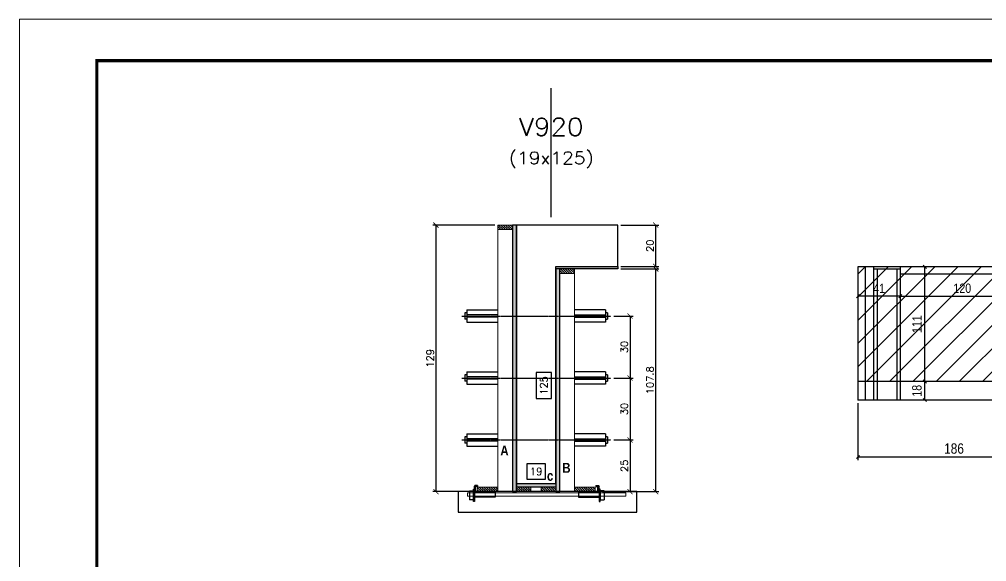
# Model space of a CAD drawing. Extents: x -20960 to -5926, y -2106 to 21915.
# Drawn here: x -9023 to -8088, y 14499 to 15024 of the extents above; entities that cross this region are included whole.
import ezdxf
from ezdxf.enums import TextEntityAlignment as Align

# ---------------------------------------------------------------- set-up
doc = ezdxf.new("R2010")
doc.units = 0
doc.linetypes.add('DASHED', pattern=[0.75, 0.5, -0.25])
doc.linetypes.add('HIDDEN', pattern=[0.375, 0.25, -0.125])
for name, color, linetype in [('barrote', 251, 'Continuous'), ('COTA', 241, 'Continuous'), ('Cota Seção (2x)', 4, 'Continuous'), ('detalhes', 4, 'Continuous'), ('Painéis', 200, 'Continuous'), ('presilha', 1, 'Continuous'), ('Reaproveitamento', 251, 'Continuous'), ('SARR_2.2x7', 40, 'Continuous'), ('SARR_3.5x7', 81, 'Continuous'), ('TENSOR', 3, 'Continuous'), ('Texto de Titulo', 7, 'Continuous'), ('Texto Qtd Sarr', 242, 'Continuous')]:
    doc.layers.add(name, color=color, linetype=linetype)
for name, color, linetype, lineweight in [('CONCRETO', 251, 'Continuous', 25), ('Folhas', 255, 'Continuous', 9), ('Hachura', 251, 'Continuous', 9), ('Madeira', 126, 'Continuous', 18), ('SARRAFO DE PRESSAO', 251, 'DASHED', 9), ('SCO-___-LAJ', 2, 'Continuous', 0), ('Texto Seção', 7, 'Continuous', 15)]:
    doc.layers.add(name, color=color, linetype=linetype, lineweight=lineweight)
doc.styles.add('COTA TECNICA', font='techl___.ttf', dxfattribs={"height": 10})
doc.styles.add('COTA TECNICA-50', font='techl___.ttf', dxfattribs={"height": 9})
doc.styles.add('Romans', font='romans.shx')
doc.styles.add('TECNICA', font='techb___.ttf', dxfattribs={"height": 10})
doc.dimstyles.new('COTA PAINEL-50', dxfattribs={"dimtxt": 9, "dimasz": 3, "dimexe": 3, "dimexo": 3, "dimgap": 3, "dimtad": 1, "dimdec": 1, "dimzin": 12, "dimdsep": 46, "dimtxsty": 'COTA TECNICA-50', "dimblk1": 'OBLIQUE', "dimblk2": 'OBLIQUE', "dimsah": 1, "dimcen": 0.9, "dimclrd": 4, "dimclre": 4, "dimclrt": 240, "dimadec": 1, "dimazin": 3, "dimtfac": 1, "dimtdec": 1, "dimtmove": 0, "dimatfit": 3, "dimfxl": 1, "dimtolj": 1, "dimtzin": 12, "dimarcsym": 0})
doc.dimstyles.new('Cota Seção (2x)', dxfattribs={"dimtxt": 7, "dimasz": 5, "dimexe": 3, "dimexo": 3, "dimgap": 2, "dimtad": 3, "dimdec": 1, "dimlfac": 0.5, "dimzin": 12, "dimdsep": 46, "dimtxsty": 'Romans', "dimblk": 'ARCHTICK', "dimcen": 0, "dimclrd": 4, "dimclre": 4, "dimclrt": 1, "dimadec": 1, "dimazin": 3, "dimtfac": 1, "dimtdec": 1, "dimtmove": 0, "dimatfit": 3, "dimldrblk": 'OBLIQUE', "dimfxl": 1, "dimtolj": 1, "dimtzin": 12, "dimarcsym": 0})
doc.dimstyles.new('Cota Seção interna', dxfattribs={"dimtxt": 7, "dimasz": 6, "dimexe": 0.18, "dimexo": 2, "dimgap": -4, "dimtad": 3, "dimdec": 1, "dimlfac": 0.5, "dimzin": 12, "dimdsep": 46, "dimtxsty": 'Romans', "dimblk": 'ARCHTICK', "dimcen": 0.09, "dimse1": 1, "dimse2": 1, "dimsd1": 1, "dimsd2": 1, "dimclrd": 180, "dimclre": 5, "dimclrt": 1, "dimadec": 0, "dimazin": 3, "dimtfac": 1, "dimtdec": 1, "dimtofl": 0, "dimtmove": 0, "dimatfit": 3, "dimldrblk": 'ARCHTICK', "dimfxl": 1, "dimtolj": 1, "dimtzin": 0, "dimarcsym": 0})
doc.dimstyles.new('PAINEL', dxfattribs={"dimtxt": 10, "dimasz": 3, "dimexe": 3, "dimexo": 3, "dimgap": 3, "dimtad": 1, "dimdec": 1, "dimzin": 12, "dimdsep": 46, "dimtxsty": 'COTA TECNICA', "dimblk1": 'OBLIQUE', "dimblk2": 'OBLIQUE', "dimsah": 1, "dimcen": 0.9, "dimclrd": 4, "dimclre": 4, "dimclrt": 240, "dimadec": 1, "dimazin": 3, "dimtfac": 1, "dimtdec": 1, "dimtmove": 0, "dimatfit": 3, "dimfxl": 1, "dimtolj": 1, "dimtzin": 12, "dimarcsym": 0})

# ---------------------------------------------------------------- blocks, each defined once
blk = doc.blocks.new('9999999999')
at = {"layer": 'Folhas'}
blk.add_lwpolyline([(98138.98, 34190.21), (99623.98, 34190.21), (99623.98, 35240.21), (98138.98, 35240.21)], close=True, dxfattribs=at)
at = {"layer": 'Folhas', "color": 30, "const_width": 3}
blk.add_lwpolyline([(98213.98, 34230.21), (99583.98, 34230.21), (99583.98, 35200.21), (98213.98, 35200.21)], close=True, dxfattribs=at)
blk = doc.blocks.new('_Oblique')
at = {"color": 0, "linetype": 'ByBlock', "lineweight": -2}
blk.add_line((-0.5, -0.5), (0.5, 0.5), dxfattribs=at)
blk = doc.blocks.new('*D797')
at = {"layer": 'COTA', "color": 4, "lineweight": -2, "ltscale": 25, "transparency": 16777216}
for p, q in [((-8212.07, 14652.36), (-8212.07, 14597.26)), ((-8026.07, 14652.36), (-8026.07, 14597.26)), ((-8212.07, 14600.26), (-8026.07, 14600.26))]:
    blk.add_line(p, q, dxfattribs=at)
at = {"layer": 'Defpoints', "color": 0, "ltscale": 25, "transparency": 16777216}
for p in [(-8212.07, 14655.36), (-8026.07, 14655.36), (-8026.07, 14600.26)]:
    blk.add_point(p, dxfattribs=at)
at = {"layer": 'COTA', "color": 4, "lineweight": -2, "ltscale": 25, "transparency": 16777216, "xscale": 3, "yscale": 3, "zscale": 3, "rotation": 180}
blk.add_blockref('_Oblique', (-8212.07, 14600.26), dxfattribs=at)
at = {"layer": 'COTA', "color": 4, "lineweight": -2, "ltscale": 25, "transparency": 16777216, "xscale": 3, "yscale": 3, "zscale": 3}
blk.add_blockref('_Oblique', (-8026.07, 14600.26), dxfattribs=at)
at = {"layer": 'COTA', "color": 240, "ltscale": 25, "transparency": 16777216, "insert": (-8119.07, 14608.38), "char_height": 10, "attachment_point": 5, "style": 'COTA TECNICA'}
blk.add_mtext('\\A1;186', dxfattribs=at)
blk = doc.blocks.new('*D803')
at = {"layer": 'COTA', "color": 4, "lineweight": -2, "transparency": 16777216}
for p, q in [((-8171.07, 14774.36), (-8171.07, 14752.96)), ((-8051.07, 14774.36), (-8051.07, 14752.96)), ((-8171.07, 14755.96), (-8051.07, 14755.96))]:
    blk.add_line(p, q, dxfattribs=at)
at = {"layer": 'Defpoints', "color": 0, "transparency": 16777216}
for p in [(-8171.07, 14777.36), (-8051.07, 14777.36), (-8051.07, 14755.96)]:
    blk.add_point(p, dxfattribs=at)
at = {"layer": 'COTA', "color": 4, "lineweight": -2, "transparency": 16777216, "xscale": 3, "yscale": 3, "zscale": 3, "rotation": 180}
blk.add_blockref('_Oblique', (-8171.07, 14755.96), dxfattribs=at)
at = {"layer": 'COTA', "color": 4, "lineweight": -2, "transparency": 16777216, "xscale": 3, "yscale": 3, "zscale": 3}
blk.add_blockref('_Oblique', (-8051.07, 14755.96), dxfattribs=at)
at = {"layer": 'COTA', "color": 240, "transparency": 16777216, "insert": (-8111.07, 14763.56), "char_height": 9, "attachment_point": 5, "style": 'COTA TECNICA-50'}
blk.add_mtext('\\A1;120', dxfattribs=at)
blk = doc.blocks.new('*D804')
at = {"layer": 'COTA', "color": 4, "lineweight": -2, "transparency": 16777216}
for p, q in [((-8212.07, 14774.36), (-8212.07, 14752.96)), ((-8171.07, 14774.36), (-8171.07, 14752.96)), ((-8171.07, 14755.96), (-8212.07, 14755.96))]:
    blk.add_line(p, q, dxfattribs=at)
at = {"layer": 'Defpoints', "color": 0, "transparency": 16777216}
for p in [(-8212.07, 14777.36), (-8171.07, 14777.36), (-8212.07, 14755.96)]:
    blk.add_point(p, dxfattribs=at)
at = {"layer": 'COTA', "color": 4, "lineweight": -2, "transparency": 16777216, "xscale": 3, "yscale": 3, "zscale": 3, "rotation": 180}
blk.add_blockref('_Oblique', (-8212.07, 14755.96), dxfattribs=at)
at = {"layer": 'COTA', "color": 4, "lineweight": -2, "transparency": 16777216, "xscale": 3, "yscale": 3, "zscale": 3}
blk.add_blockref('_Oblique', (-8171.07, 14755.96), dxfattribs=at)
at = {"layer": 'COTA', "color": 240, "transparency": 16777216, "insert": (-8191.57, 14763.53), "char_height": 9, "attachment_point": 5, "style": 'COTA TECNICA-50'}
blk.add_mtext('\\A1;41', dxfattribs=at)
blk = doc.blocks.new('titulo1')
at = {"layer": 'Defpoints', "color": 252, "linetype": 'HIDDEN', "ltscale": 2}
blk.add_line((0, 0), (0, 125), dxfattribs=at)
at = {"layer": 'Defpoints', "style": 'Romans', "oblique": 15}
blk.add_attdef('FOLHA', text='', height=10, dxfattribs=at).set_placement((0, 15.58), align=Align.MIDDLE_CENTER)
at = {"layer": 'Texto Qtd Sarr', "color": 3, "style": 'Romans', "oblique": 15}
for tag, height, p in [('TITULO', 17, (0, 71.45)), ('SEÇÃO', 12, (0, 41.55))]:
    blk.add_attdef(tag, text='', height=height, dxfattribs=at).set_placement(p, align=Align.MIDDLE_CENTER)
blk = doc.blocks.new('_ArchTick')
at = {"color": 0, "linetype": 'ByBlock', "const_width": 0.15}
blk.add_lwpolyline([(-0.5, -0.5), (0.5, 0.5)], dxfattribs=at)
blk = doc.blocks.new('*D807')
at = {"layer": 'COTA', "color": 4, "lineweight": -2, "transparency": 16777216}
for p, q in [((-8441.46, 14782.36), (-8404.74, 14782.36)), ((-8407.74, 14566.76), (-8407.74, 14782.36)), ((-8459.06, 14566.76), (-8404.74, 14566.76))]:
    blk.add_line(p, q, dxfattribs=at)
at = {"layer": 'Defpoints', "color": 0, "transparency": 16777216}
for p in [(-8444.46, 14782.36), (-8407.74, 14782.36), (-8462.06, 14566.76)]:
    blk.add_point(p, dxfattribs=at)
at = {"layer": 'COTA', "color": 4, "lineweight": -2, "transparency": 16777216, "xscale": 5, "yscale": 5, "zscale": 5}
for p, rotation in [((-8407.74, 14782.36), 90), ((-8407.74, 14566.76), 270)]:
    blk.add_blockref('_ArchTick', p, dxfattribs=dict(at, rotation=rotation))
at = {"layer": 'COTA', "color": 1, "transparency": 16777216, "insert": (-8413.24, 14674.56), "char_height": 7, "attachment_point": 5, "rotation": 90, "style": 'Romans'}
blk.add_mtext('\\A1;107.8', dxfattribs=at)
blk = doc.blocks.new('*D808')
at = {"layer": 'COTA', "color": 4, "lineweight": -2, "transparency": 16777216}
for p, q in [((-8441.46, 14824.76), (-8404.74, 14824.76)), ((-8407.74, 14784.76), (-8407.74, 14824.76)), ((-8441.46, 14784.76), (-8404.74, 14784.76))]:
    blk.add_line(p, q, dxfattribs=at)
at = {"layer": 'Defpoints', "color": 0, "transparency": 16777216}
for p in [(-8444.46, 14824.76), (-8407.74, 14824.76), (-8444.46, 14784.76)]:
    blk.add_point(p, dxfattribs=at)
at = {"layer": 'COTA', "color": 4, "lineweight": -2, "transparency": 16777216, "xscale": 5, "yscale": 5, "zscale": 5}
for p, rotation in [((-8407.74, 14824.76), 90), ((-8407.74, 14784.76), 270)]:
    blk.add_blockref('_ArchTick', p, dxfattribs=dict(at, rotation=rotation))
at = {"layer": 'COTA', "color": 1, "transparency": 16777216, "insert": (-8413.24, 14804.76), "char_height": 7, "attachment_point": 5, "rotation": 90, "style": 'Romans'}
blk.add_mtext('\\A1;20', dxfattribs=at)
blk = doc.blocks.new('*D809')
at = {"layer": 'Cota Seção (2x)', "color": 180, "lineweight": -2, "transparency": 16777216}
for p, q in [((-8508.46, 14681.98), (-8523.46, 14681.98)), ((-8523.46, 14681.98), (-8523.46, 14656.98)), ((-8508.46, 14656.98), (-8508.46, 14681.98)), ((-8523.46, 14656.98), (-8508.46, 14656.98))]:
    blk.add_line(p, q, dxfattribs=at)
at = {"layer": 'Defpoints', "color": 0, "transparency": 16777216}
for p in [(-8504.46, 14824.76), (-8504.46, 14824.76), (-8504.46, 14574.76)]:
    blk.add_point(p, dxfattribs=at)
at = {"layer": 'Cota Seção (2x)', "color": 1, "transparency": 16777216, "insert": (-8515.96, 14669.48), "char_height": 7, "attachment_point": 5, "rotation": 90, "style": 'Romans'}
blk.add_mtext('\\A1;125', dxfattribs=at)
blk = doc.blocks.new('PRESILHA METÁLICA 1')
at = {"layer": 'presilha'}
for p, q in [((6, 15.5), (7.5, 15.5)), ((6, -2.5), (6, 15.5)), ((7.5, 10.6), (7.5, 19.9)), ((7.5, 15.5), (7.5, -2.5)), ((12, 21), (8.6, 21)), ((9, 11.6), (9, 18.9)), ((12, 19.5), (9.6, 19.5)), ((12, 21), (12, 19.5)), ((0, 13), (6, 13)), ((0, 13), (0, 0)), ((6, 0), (0, 0)), ((6, 13), (6, 0)), ((37.5, 4.1), (7.5, 4.1)), ((37.5, 11), (9.6, 11)), ((37.5, 11), (37.5, 4.1)), ((7.5, -2.5), (6, -2.5))]:
    blk.add_line(p, q, dxfattribs=at)
for centre, radius, start, end in [((8.6, 19.9), 1.14, 90, 180), ((9.6, 18.9), 0.57, 90, 180), ((9.6, 11.6), 0.57, 180, 270)]:
    blk.add_arc(centre, radius, start, end, dxfattribs=at)
blk = doc.blocks.new('*D810')
at = {"layer": 'Cota Seção (2x)', "color": 180, "lineweight": -2, "transparency": 16777216}
for p, q in [((-8514.46, 14593.76), (-8532.46, 14593.76)), ((-8532.46, 14593.76), (-8532.46, 14578.76)), ((-8514.46, 14578.76), (-8514.46, 14593.76)), ((-8532.46, 14578.76), (-8514.46, 14578.76))]:
    blk.add_line(p, q, dxfattribs=at)
at = {"layer": 'Defpoints', "color": 0, "transparency": 16777216}
for p in [(-8504.46, 14574.76), (-8542.46, 14566.76), (-8504.46, 14566.76)]:
    blk.add_point(p, dxfattribs=at)
at = {"layer": 'Cota Seção (2x)', "color": 1, "transparency": 16777216, "insert": (-8523.46, 14586.26), "char_height": 7, "attachment_point": 5, "style": 'Romans'}
blk.add_mtext('\\A1;19', dxfattribs=at)
blk = doc.blocks.new('*D811')
at = {"layer": 'COTA', "color": 4, "lineweight": -2, "transparency": 16777216}
for p, q in [((-8563.46, 14824.76), (-8623.43, 14824.76)), ((-8620.43, 14824.76), (-8620.43, 14566.76)), ((-8563.46, 14566.76), (-8623.43, 14566.76))]:
    blk.add_line(p, q, dxfattribs=at)
at = {"layer": 'Defpoints', "color": 0, "transparency": 16777216}
for p in [(-8560.46, 14824.76), (-8620.43, 14566.76), (-8560.46, 14566.76)]:
    blk.add_point(p, dxfattribs=at)
at = {"layer": 'COTA', "color": 4, "lineweight": -2, "transparency": 16777216, "xscale": 5, "yscale": 5, "zscale": 5}
for p, rotation in [((-8620.43, 14824.76), 90), ((-8620.43, 14566.76), 270)]:
    blk.add_blockref('_ArchTick', p, dxfattribs=dict(at, rotation=rotation))
at = {"layer": 'COTA', "color": 1, "transparency": 16777216, "insert": (-8625.93, 14695.76), "char_height": 7, "attachment_point": 5, "rotation": 90, "style": 'Romans'}
blk.add_mtext('\\A1;129', dxfattribs=at)
blk = doc.blocks.new('*D812')
at = {"layer": 'COTA', "color": 4, "lineweight": -2, "transparency": 16777216}
for p, q in [((-8448.16, 14616.73), (-8429.6, 14616.73)), ((-8432.6, 14616.73), (-8432.6, 14566.76)), ((-8448.16, 14566.76), (-8429.6, 14566.76))]:
    blk.add_line(p, q, dxfattribs=at)
at = {"layer": 'Defpoints', "color": 0, "transparency": 16777216}
for p in [(-8451.16, 14616.73), (-8451.16, 14566.76), (-8432.6, 14566.76)]:
    blk.add_point(p, dxfattribs=at)
at = {"layer": 'COTA', "color": 4, "lineweight": -2, "transparency": 16777216, "xscale": 5, "yscale": 5, "zscale": 5}
for p, rotation in [((-8432.6, 14616.73), 90), ((-8432.6, 14566.76), 270)]:
    blk.add_blockref('_ArchTick', p, dxfattribs=dict(at, rotation=rotation))
at = {"layer": 'COTA', "color": 1, "transparency": 16777216, "insert": (-8438.1, 14591.75), "char_height": 7, "attachment_point": 5, "rotation": 90, "style": 'Romans'}
blk.add_mtext('\\A1;25', dxfattribs=at)
blk = doc.blocks.new('*D805')
at = {"layer": 'COTA', "color": 4, "lineweight": -2, "transparency": 16777216}
for p, q in [((-8448.16, 14676.73), (-8429.6, 14676.73)), ((-8432.6, 14676.73), (-8432.6, 14616.73)), ((-8448.16, 14616.73), (-8429.6, 14616.73))]:
    blk.add_line(p, q, dxfattribs=at)
at = {"layer": 'Defpoints', "color": 0, "transparency": 16777216}
for p in [(-8451.16, 14676.73), (-8451.16, 14616.73), (-8432.6, 14616.73)]:
    blk.add_point(p, dxfattribs=at)
at = {"layer": 'COTA', "color": 4, "lineweight": -2, "transparency": 16777216, "xscale": 5, "yscale": 5, "zscale": 5}
for p, rotation in [((-8432.6, 14676.73), 90), ((-8432.6, 14616.73), 270)]:
    blk.add_blockref('_ArchTick', p, dxfattribs=dict(at, rotation=rotation))
at = {"layer": 'COTA', "color": 1, "transparency": 16777216, "insert": (-8438.1, 14646.73), "char_height": 7, "attachment_point": 5, "rotation": 90, "style": 'Romans'}
blk.add_mtext('\\A1;30', dxfattribs=at)
blk = doc.blocks.new('*D806')
at = {"layer": 'COTA', "color": 4, "lineweight": -2, "transparency": 16777216}
for p, q in [((-8448.16, 14736.73), (-8429.6, 14736.73)), ((-8432.6, 14736.73), (-8432.6, 14676.73)), ((-8448.16, 14676.73), (-8429.6, 14676.73))]:
    blk.add_line(p, q, dxfattribs=at)
at = {"layer": 'Defpoints', "color": 0, "transparency": 16777216}
for p in [(-8451.16, 14736.73), (-8451.16, 14676.73), (-8432.6, 14676.73)]:
    blk.add_point(p, dxfattribs=at)
at = {"layer": 'COTA', "color": 4, "lineweight": -2, "transparency": 16777216, "xscale": 5, "yscale": 5, "zscale": 5}
for p, rotation in [((-8432.6, 14736.73), 90), ((-8432.6, 14676.73), 270)]:
    blk.add_blockref('_ArchTick', p, dxfattribs=dict(at, rotation=rotation))
at = {"layer": 'COTA', "color": 1, "transparency": 16777216, "insert": (-8438.1, 14706.73), "char_height": 7, "attachment_point": 5, "rotation": 90, "style": 'Romans'}
blk.add_mtext('\\A1;30', dxfattribs=at)
blk = doc.blocks.new('*D816')
at = {"layer": 'COTA', "color": 4, "lineweight": -2, "transparency": 16777216}
blk.add_line((-8147.35, 14655.36), (-8147.35, 14673.36), dxfattribs=at)
at = {"layer": 'Defpoints', "color": 0, "transparency": 16777216}
for p in [(-8147.35, 14673.36), (-8147.35, 14673.36), (-8147.35, 14655.36)]:
    blk.add_point(p, dxfattribs=at)
at = {"layer": 'COTA', "color": 4, "lineweight": -2, "transparency": 16777216, "xscale": 3, "yscale": 3, "zscale": 3}
for p, rotation in [((-8147.35, 14673.36), 90), ((-8147.35, 14655.36), 270)]:
    blk.add_blockref('_Oblique', p, dxfattribs=dict(at, rotation=rotation))
at = {"layer": 'COTA', "color": 240, "transparency": 16777216, "insert": (-8154.93, 14664.36), "char_height": 9, "attachment_point": 5, "rotation": 90, "style": 'COTA TECNICA-50'}
blk.add_mtext('\\A1;18', dxfattribs=at)
blk = doc.blocks.new('*D817')
at = {"layer": 'COTA', "color": 4, "lineweight": -2, "transparency": 16777216}
blk.add_line((-8147.35, 14673.36), (-8147.35, 14784.36), dxfattribs=at)
at = {"layer": 'Defpoints', "color": 0, "transparency": 16777216}
for p in [(-8147.35, 14784.36), (-8147.35, 14784.36), (-8147.35, 14673.36)]:
    blk.add_point(p, dxfattribs=at)
at = {"layer": 'COTA', "color": 4, "lineweight": -2, "transparency": 16777216, "xscale": 3, "yscale": 3, "zscale": 3}
for p, rotation in [((-8147.35, 14784.36), 90), ((-8147.35, 14673.36), 270)]:
    blk.add_blockref('_Oblique', p, dxfattribs=dict(at, rotation=rotation))
at = {"layer": 'COTA', "color": 240, "transparency": 16777216, "insert": (-8154.9, 14728.86), "char_height": 9, "attachment_point": 5, "rotation": 90, "style": 'COTA TECNICA-50'}
blk.add_mtext('\\A1;111', dxfattribs=at)

msp = doc.modelspace()

# ---------------------------------------------------------------- hatches: boundary and pattern name
at = {"layer": 'Hachura'}
h = msp.add_hatch(dxfattribs=at)
h.set_pattern_fill('ANSI31', color=256, scale=0.5, angle=270, style=0)
h.set_pattern_definition([(315, (14329.6, 6517.1202), (1.12253202, 1.12253202), [])])
h.paths.add_polyline_path([(-8560.46, 14820.36), (-8560.46, 14824.76), (-8546.46, 14824.76), (-8546.46, 14820.36)])
h = msp.add_hatch(color=256, dxfattribs=at)
h.dxf.hatch_style = 1
h.paths.add_polyline_path([(-8542.46, 14824.76), (-8546.46, 14824.76), (-8546.46, 14566.76), (-8542.46, 14566.76)])
h = msp.add_hatch(color=256, dxfattribs=at)
h.dxf.hatch_style = 1
h.paths.add_polyline_path([(-8504.46, 14782.36), (-8504.46, 14784.76), (-8444.46, 14784.76), (-8444.46, 14782.36)])
h = msp.add_hatch(color=256, dxfattribs=at)
h.dxf.hatch_style = 1
h.paths.add_polyline_path([(-8500.46, 14782.36), (-8504.46, 14782.36), (-8504.46, 14566.76), (-8500.46, 14566.76)])
h = msp.add_hatch(dxfattribs=at)
h.set_pattern_fill('ANSI31', color=256, scale=0.5, angle=270, style=0)
h.set_pattern_definition([(315, (14389.6, 6474.7202), (1.12253202, 1.12253202), [])])
h.paths.add_polyline_path([(-8500.46, 14777.96), (-8500.46, 14782.36), (-8486.46, 14782.36), (-8486.46, 14777.96)])
h = msp.add_hatch(color=256, dxfattribs=at)
h.dxf.hatch_style = 1
h.paths.add_polyline_path([(-8542.46, 14571.16), (-8542.46, 14574.76), (-8504.46, 14574.76), (-8504.46, 14571.16)])
h = msp.add_hatch(dxfattribs=at)
h.set_pattern_fill('ANSI31', color=256, scale=0.5, angle=270, style=0)
h.set_pattern_definition([(315, (14295.6, 6337.1202), (1.12253202, 1.12253202), [])])
h.paths.add_polyline_path([(-8560.46, 14566.76), (-8560.46, 14571.16), (-8580.46, 14571.16), (-8580.46, 14566.76)])
h = msp.add_hatch(dxfattribs=at)
h.set_pattern_fill('ANSI31', color=256, scale=0.5, angle=270, style=0)
h.set_pattern_definition([(315, (14398.402, 6337.1202), (1.12253202, 1.12253202), [])])
h.paths.add_polyline_path([(-8542.46, 14566.76), (-8542.46, 14571.16), (-8528.46, 14571.16), (-8528.46, 14566.76)])
h = msp.add_hatch(dxfattribs=at)
h.set_pattern_fill('ANSI31', color=256, scale=0.5, angle=270, style=0)
h.set_pattern_definition([(315, (14398.4, 6337.1202), (1.12253202, 1.12253202), [])])
h.paths.add_polyline_path([(-8504.46, 14566.76), (-8504.46, 14571.16), (-8518.46, 14571.16), (-8518.46, 14566.76)])
h = msp.add_hatch(dxfattribs=at)
h.set_pattern_fill('ANSI31', color=256, scale=0.5, angle=270, style=0)
h.set_pattern_definition([(315, (14389.6, 6337.1202), (1.12253202, 1.12253202), [])])
h.paths.add_polyline_path([(-8466.46, 14566.76), (-8466.46, 14571.16), (-8486.46, 14571.16), (-8486.46, 14566.76)])
at = {"layer": 'Reaproveitamento', "transparency": 33554684}
h = msp.add_hatch(dxfattribs=at)
h.set_pattern_fill('ANSI31', color=256, scale=5)
h.paths.add_polyline_path([(-8026.07, 14673.36), (-8026.07, 14784.36), (-8212.07, 14784.36), (-8212.07, 14673.36)])

# ---------------------------------------------------------------- linework, layer by layer
at = {"ltscale": 3}
for p, q in [((-8590.46, 14742.73), (-8590.46, 14730.73)), ((-8590.46, 14742.73), (-8560.46, 14742.73)), ((-8456.46, 14742.73), (-8486.46, 14742.73)), ((-8456.46, 14742.73), (-8456.46, 14730.73)), ((-8592.46, 14739.73), (-8592.46, 14733.73)), ((-8590.46, 14739.73), (-8592.46, 14739.73)), ((-8590.46, 14733.73), (-8592.46, 14733.73)), ((-8560.46, 14737.73), (-8590.46, 14737.73)), ((-8560.46, 14735.73), (-8590.46, 14735.73)), ((-8486.46, 14737.73), (-8456.46, 14737.73)), ((-8486.46, 14735.73), (-8456.46, 14735.73)), ((-8454.46, 14739.73), (-8456.46, 14739.73)), ((-8456.46, 14733.73), (-8454.46, 14733.73)), ((-8454.46, 14739.73), (-8454.46, 14733.73)), ((-8590.46, 14730.73), (-8560.46, 14730.73)), ((-8456.46, 14730.73), (-8486.46, 14730.73)), ((-8592.46, 14679.73), (-8592.46, 14673.73)), ((-8590.46, 14679.73), (-8592.46, 14679.73)), ((-8590.46, 14682.73), (-8590.46, 14670.73)), ((-8590.46, 14682.73), (-8560.46, 14682.73)), ((-8560.46, 14677.73), (-8590.46, 14677.73)), ((-8456.46, 14682.73), (-8486.46, 14682.73)), ((-8486.46, 14677.73), (-8456.46, 14677.73)), ((-8456.46, 14682.73), (-8456.46, 14670.73)), ((-8454.46, 14679.73), (-8456.46, 14679.73)), ((-8454.46, 14679.73), (-8454.46, 14673.73)), ((-8590.46, 14673.73), (-8592.46, 14673.73)), ((-8560.46, 14675.73), (-8590.46, 14675.73)), ((-8590.46, 14670.73), (-8560.46, 14670.73)), ((-8486.46, 14675.73), (-8456.46, 14675.73)), ((-8456.46, 14670.73), (-8486.46, 14670.73)), ((-8456.46, 14673.73), (-8454.46, 14673.73)), ((-8590.46, 14622.73), (-8590.46, 14610.73)), ((-8590.46, 14622.73), (-8560.46, 14622.73)), ((-8456.46, 14622.73), (-8486.46, 14622.73)), ((-8456.46, 14622.73), (-8456.46, 14610.73)), ((-8592.46, 14619.73), (-8592.46, 14613.73)), ((-8590.46, 14619.73), (-8592.46, 14619.73)), ((-8590.46, 14613.73), (-8592.46, 14613.73)), ((-8560.46, 14617.73), (-8590.46, 14617.73)), ((-8560.46, 14615.73), (-8590.46, 14615.73)), ((-8486.46, 14617.73), (-8456.46, 14617.73)), ((-8486.46, 14615.73), (-8456.46, 14615.73)), ((-8454.46, 14619.73), (-8456.46, 14619.73)), ((-8456.46, 14613.73), (-8454.46, 14613.73)), ((-8454.46, 14619.73), (-8454.46, 14613.73)), ((-8590.46, 14610.73), (-8560.46, 14610.73)), ((-8456.46, 14610.73), (-8486.46, 14610.73))]:
    msp.add_line(p, q, dxfattribs=at)
at = {"layer": 'barrote'}
msp.add_lwpolyline([(-8598.82, 14546.76), (-8425.86, 14546.76), (-8425.86, 14566.76), (-8598.82, 14566.76)], close=True, dxfattribs=at)
at = {"layer": 'CONCRETO'}
msp.add_lwpolyline([(-8504.46, 14784.76), (-8444.46, 14784.76), (-8444.46, 14824.76), (-8504.46, 14824.76), (-8504.46, 14824.76), (-8542.46, 14824.76), (-8542.46, 14571.16), (-8542.46, 14571.16), (-8542.46, 14574.76), (-8504.46, 14574.76)], close=True, dxfattribs=at)
at = {"layer": 'Madeira'}
for points in [[(-8560.46, 14820.36), (-8560.46, 14824.76), (-8546.46, 14824.76), (-8546.46, 14820.36)], [(-8560.46, 14824.76), (-8546.46, 14824.76), (-8546.46, 14566.76), (-8560.46, 14566.76)], [(-8500.46, 14777.96), (-8500.46, 14782.36), (-8486.46, 14782.36), (-8486.46, 14777.96)], [(-8500.46, 14782.36), (-8486.46, 14782.36), (-8486.46, 14566.76), (-8500.46, 14566.76)], [(-8560.46, 14566.76), (-8560.46, 14571.16), (-8580.46, 14571.16), (-8580.46, 14566.76)], [(-8542.46, 14566.76), (-8542.46, 14571.16), (-8528.46, 14571.16), (-8528.46, 14566.76)], [(-8504.46, 14566.76), (-8504.46, 14571.16), (-8518.46, 14571.16), (-8518.46, 14566.76)], [(-8466.46, 14566.76), (-8466.46, 14571.16), (-8486.46, 14571.16), (-8486.46, 14566.76)]]:
    msp.add_lwpolyline(points, close=True, dxfattribs=at)
at = {"layer": 'Painéis', "ltscale": 25}
for p, q in [((-8026.07, 14784.36), (-8212.07, 14784.36)), ((-8212.07, 14784.36), (-8212.07, 14655.36)), ((-8026.07, 14673.36), (-8212.07, 14673.36)), ((-8026.07, 14655.36), (-8212.07, 14655.36))]:
    msp.add_line(p, q, dxfattribs=at)
at = {"layer": 'Painéis'}
for points in [[(-8542.46, 14824.76), (-8546.46, 14824.76), (-8546.46, 14566.76), (-8542.46, 14566.76)], [(-8504.46, 14782.36), (-8504.46, 14784.76), (-8444.46, 14784.76), (-8444.46, 14782.36)], [(-8500.46, 14782.36), (-8504.46, 14782.36), (-8504.46, 14566.76), (-8500.46, 14566.76)], [(-8542.46, 14571.16), (-8542.46, 14574.76), (-8504.46, 14574.76), (-8504.46, 14571.16)]]:
    msp.add_lwpolyline(points, close=True, dxfattribs=at)
at = {"layer": 'SARR_2.2x7', "linetype": 'Continuous'}
for p, q in [((-8205.07, 14784.36), (-8205.07, 14655.36)), ((-8171.07, 14782.16), (-8197.07, 14782.16)), ((-8051.07, 14777.36), (-8171.07, 14777.36))]:
    msp.add_line(p, q, dxfattribs=at)
at = {"layer": 'SARR_3.5x7'}
for p, q in [((-8197.07, 14784.36), (-8197.07, 14655.36)), ((-8193.57, 14782.16), (-8193.57, 14655.36)), ((-8174.57, 14782.16), (-8174.57, 14655.36)), ((-8171.07, 14784.36), (-8171.07, 14655.36))]:
    msp.add_line(p, q, dxfattribs=at)
at = {"layer": 'SCO-___-LAJ', "color": 1}
msp.add_lwpolyline([(-8589.82, 14565.43), (-8436.52, 14565.43), (-8436.52, 14562.23), (-8589.82, 14562.23)], close=True, dxfattribs=at)
at = {"layer": 'TENSOR', "linetype": 'HIDDEN', "ltscale": 0.5}
for p, q in [((-8595.46, 14736.73), (-8451.16, 14736.73)), ((-8595.46, 14676.73), (-8451.16, 14676.73)), ((-8595.46, 14616.73), (-8451.16, 14616.73))]:
    msp.add_line(p, q, dxfattribs=at)

# ---------------------------------------------------------------- block references
at = {"layer": 'presilha', "yscale": 0.6666666666666666, "zscale": 0.6666666666666666}
for p, xscale in [((-8588.04, 14558.8), 0.6666666666666666), ((-8457.59, 14558.8), -0.6666666666666666)]:
    msp.add_blockref('PRESILHA METÁLICA 1', p, dxfattribs=dict(at, xscale=xscale))
at = {"layer": 'SARRAFO DE PRESSAO', "color": 6, "linetype": 'ByBlock'}
msp.add_blockref('9999999999', (-107162.48, -20216.26), dxfattribs=at)
at = {"layer": 'Texto Seção'}
ref = msp.add_blockref('titulo1', (-8508.81, 14832.31), dxfattribs=at)
ref.add_attrib('TITULO', 'V920', dxfattribs={"layer": 'Texto de Titulo', "color": 7, "height": 17, "style": 'Romans', "width": 1.1}).set_placement((-8508.81, 14919.81), align=Align.MIDDLE_CENTER)
ref.add_attrib('SEÇÃO', '(19x125)', dxfattribs={"layer": 'Texto de Titulo', "color": 7, "height": 12, "style": 'Romans', "width": 1.1}).set_placement((-8508.81, 14889.81), align=Align.MIDDLE_CENTER)

# ---------------------------------------------------------------- texts
at = {"layer": 'detalhes', "style": 'TECNICA'}
for s, p in [('A', (-8558.07, 14601.79)), ('B', (-8498.1, 14584.95)), ('c', (-8512.94, 14577.26))]:
    msp.add_text(s, height=9.6, dxfattribs=at).set_placement(p)

# ---------------------------------------------------------------- dimensions: what is measured, and where the dimension line sits
at = {"layer": 'COTA'}
for base, p1, p2, dimstyle, picture, middle in [((-8620.43, 14566.76), (-8560.46, 14824.76), (-8560.46, 14566.76), 'Cota Seção (2x)', '*D811', (-8625.93, 14695.76)), ((-8407.74, 14824.76), (-8444.46, 14784.76), (-8444.46, 14824.76), 'Cota Seção (2x)', '*D808', (-8413.24, 14804.76)), ((-8407.74, 14782.36), (-8462.06, 14566.76), (-8444.46, 14782.36), 'Cota Seção (2x)', '*D807', (-8413.24, 14674.56)), ((-8432.6, 14676.73), (-8451.16, 14736.73), (-8451.16, 14676.73), 'Cota Seção (2x)', '*D806', (-8438.1, 14706.73)), ((-8432.6, 14616.73), (-8451.16, 14676.73), (-8451.16, 14616.73), 'Cota Seção (2x)', '*D805', (-8438.1, 14646.73)), ((-8147.35, 14673.36), (-8147.35, 14655.36), (-8147.35, 14673.36), 'COTA PAINEL-50', '*D816', (-8154.93, 14664.36)), ((-8432.6, 14566.76), (-8451.16, 14616.73), (-8451.16, 14566.76), 'Cota Seção (2x)', '*D812', (-8438.1, 14591.75))]:
    dim = msp.add_linear_dim(base=base, p1=p1, p2=p2, angle=90, dimstyle=dimstyle, dxfattribs=at)
    dim.commit()
    dim.dimension.update_dxf_attribs({"geometry": picture, "text_midpoint": middle})
dim = msp.add_linear_dim(base=(-8147.35, 14784.36), p1=(-8147.35, 14673.36), p2=(-8147.35, 14784.36), angle=90, dimstyle='COTA PAINEL-50', override={"dimtmove": 1}, dxfattribs=at)
dim.commit()
dim.dimension.update_dxf_attribs({"geometry": '*D817', "text_midpoint": (-8154.9, 14728.86)})
for base, p2, picture, middle in [((-8212.07, 14755.96), (-8212.07, 14777.36), '*D804', (-8191.57, 14763.53)), ((-8051.07, 14755.96), (-8051.07, 14777.36), '*D803', (-8111.07, 14763.56))]:
    dim = msp.add_linear_dim(base=base, p1=(-8171.07, 14777.36), p2=p2, dimstyle='COTA PAINEL-50', dxfattribs=at)
    dim.commit()
    dim.dimension.update_dxf_attribs({"geometry": picture, "text_midpoint": middle})
at = {"layer": 'COTA', "ltscale": 25}
dim = msp.add_linear_dim(base=(-8026.07, 14600.26), p1=(-8212.07, 14655.36), p2=(-8026.07, 14655.36), dimstyle='PAINEL', dxfattribs=at)
dim.commit()
dim.dimension.update_dxf_attribs({"geometry": '*D797', "text_midpoint": (-8119.07, 14608.38)})
at = {"layer": 'Cota Seção (2x)'}
dim = msp.add_linear_dim(base=(-8504.46, 14824.76), p1=(-8504.46, 14574.76), p2=(-8504.46, 14824.76), angle=90, dimstyle='Cota Seção interna', dxfattribs=at)
dim.commit()
dim.dimension.update_dxf_attribs({"geometry": '*D809', "text_midpoint": (-8504.46, 14669.48), "dimtype": 160})
dim = msp.add_linear_dim(base=(-8504.46, 14574.76), p1=(-8542.46, 14566.76), p2=(-8504.46, 14566.76), dimstyle='Cota Seção interna', dxfattribs=at)
dim.commit()
dim.dimension.update_dxf_attribs({"geometry": '*D810', "text_midpoint": (-8523.46, 14574.76), "dimtype": 160})

doc.saveas('drawing.dxf')
